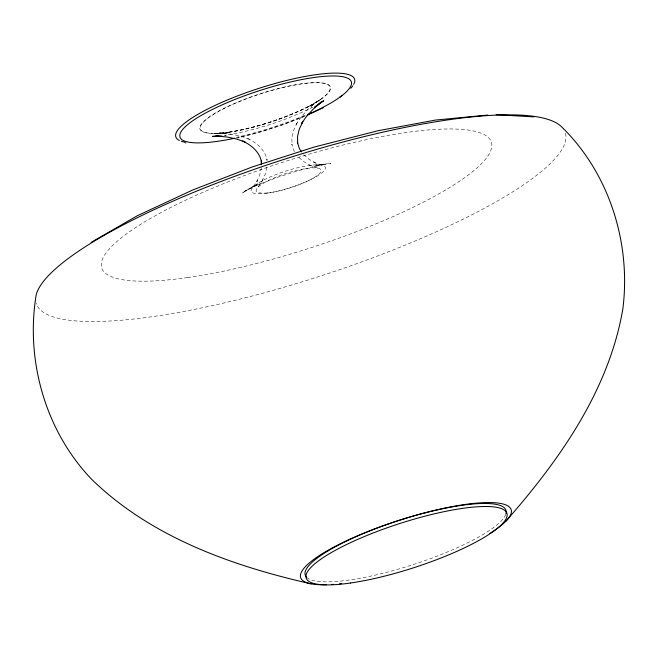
<?xml version="1.0" encoding="UTF-8"?>
<svg xmlns="http://www.w3.org/2000/svg" width="658" height="658" viewBox="0 0 658 658"><rect width="100%" height="100%" fill="white"/><g stroke="black" fill="none" stroke-linecap="round" stroke-linejoin="round"><path stroke-width="0.49" stroke-dasharray="3.29 2.47" d="M261.423 167.691L259.754 174.938L256.233 182.537L257.796 180.185L253.067 187.152M266.86 167.338L265.355 173.901L261.711 181.748L263.011 179.807L257.887 187.349M319.114 100.337L310.469 106.621L316.588 101.776L308.067 109.318L301.183 116.902L296.018 124.436L297.326 122.487L293.641 130.342L291.872 137.851L292.037 144.916L291.815 144.118L293.912 150.674L295.039 152.343M250.18 188.41L258.339 183.689L241.914 193.23L257.385 183.73M319.459 100.246L320.471 99.605L308.931 106.292L310.008 105.773C283.697 118.711 255.477 127.817 226.533 132.554L227.742 132.34L214.673 133.549L215.89 133.484M252.022 187.365L245.253 190.804L260.568 183.664L256.061 185.581L276.566 177.644L298.148 170.718L319.344 165.273L314.368 166.4L330.826 163.34L315.708 165.273L324.953 164.418L316.251 164.837M311.678 107.731L312.41 107.377C285.013 120.85 255.625 130.333 225.488 135.268L226.311 135.12L223.358 135.392M304.383 116.491L282.471 124.971L259.573 132.316L237.086 138.098M216.227 133.352L227.051 133.385L219.451 132.941L230.859 134.084L240.951 136.222L249.604 139.332L247.515 138.468C256.636 142.613 265.174 149.843 267.099 160.141L266.877 159.351L266.934 161.366M321.614 165.15L313.644 162.263L316.161 163.307L308.849 159.187L303.239 154.276M317.789 168.127L309.161 165.002L311.242 165.857L303.675 161.605L297.877 156.522M565.452 133.253A277.98 61.112 -17.9 0 1 317.255 277.076A277.98 61.112 -17.9 0 1 36.1 303.108M305.279 115.718A90.023 19.789 -17.9 0 1 237.785 137.58M304.564 115.43A93.913 20.645 -17.9 0 1 236.123 137.39M505.731 514.342A105.444 23.178 -17.9 0 1 411.982 564.967A105.444 23.178 -17.9 0 1 307.459 578.037M270.471 192.555A34.051 7.485 -17.9 0 0 321.014 171.129A34.051 7.485 -17.9 0 0 274.337 177.816A34.051 7.485 -17.9 0 0 270.471 192.555M267.469 193.107A38.97 8.57 -17.9 0 0 325.307 168.588A38.97 8.57 -17.9 0 0 271.894 176.237A38.97 8.57 -17.9 0 0 267.469 193.107M187.505 277.569A204.72 45.007 -17.9 0 0 491.394 148.733A204.72 45.007 -17.9 0 0 210.741 188.945A204.72 45.007 -17.9 0 0 187.505 277.569M228.943 132.176A68.103 14.97 -17.9 0 0 330.028 89.315A68.103 14.97 -17.9 0 0 236.666 102.697A68.103 14.97 -17.9 0 0 228.943 132.176M228.688 132.299A68.555 15.068 -17.9 0 0 330.448 89.159A68.555 15.068 -17.9 0 0 236.469 102.623A68.555 15.068 -17.9 0 0 228.688 132.299"/><path stroke-width="0.99" d="M505.706 521.407C559.168 460.551 608.864 390.572 622.822 309.063C631.302 243.172 609.209 172.783 561.044 126.295A277.98 61.112 -17.9 0 0 284.305 159.285A277.98 61.112 -17.9 0 0 36.215 294.694C25.308 360.28 45.46 431.294 91.807 479.452C151.036 537.125 231.97 565.921 311.119 583.852M320.347 102.706L323.81 100.69L314.491 107.394L321.12 102.146L312.879 109.442L306.217 116.779L301.783 123.26L302.803 121.705L299.242 129.305L297.531 136.568L297.687 143.403L297.375 142.284L299.398 148.618L301.594 151.85M91.133 242.35L137.415 215.692L192.786 189.956L252.08 167.009L314.516 146.973L378.07 130.72L435.39 120.077L487.858 115.051M307.121 115.208L323.596 107.534M218.448 135.844L212.559 136.395L222.256 136.362M496.181 114.689L533.72 116.877M222.363 136.264L215.964 135.893L226.994 136.996L236.757 139.068L245.13 142.07L242.596 141.026C251.422 145.031 259.671 152.031 261.539 161.983L261.226 160.865L261.333 164.763M185.844 142.852L185.211 142.77M354.366 82.867A93.913 20.645 -17.9 0 1 353.708 84.314M352.746 85.853A93.913 20.645 -17.9 0 1 350.747 88.295M342.399 95.394A93.913 20.645 -17.9 0 1 339.528 97.376M184.717 142.144A93.913 20.645 -17.9 0 1 181.254 141.256M179.379 140.483A93.913 20.645 -17.9 0 1 255.263 89.554A93.913 20.645 -17.9 0 1 354.58 82.176M234.635 138.262A90.023 19.789 -17.9 0 1 194.661 119.476A90.023 19.789 -17.9 0 1 328.778 76.065A90.023 19.789 -17.9 0 1 308.092 114.492M306.867 577.527A105.444 23.178 -17.9 0 1 399.34 520.33A105.444 23.178 -17.9 0 1 505.944 513.651M326.352 584.732A110.602 24.313 -17.9 0 1 331.459 548.369A110.602 24.313 -17.9 0 1 475.553 503.214A110.602 24.313 -17.9 0 1 489.618 533.572M341.683 583.523A110.602 24.313 -17.9 0 1 339.61 583.769M333.631 584.337A110.602 24.313 -17.9 0 1 331.731 584.477M350.401 583.029A105.444 23.178 -17.9 0 0 506.915 516.67A105.444 23.178 -17.9 0 0 362.369 537.38A105.444 23.178 -17.9 0 0 350.401 583.029"/></g></svg>
